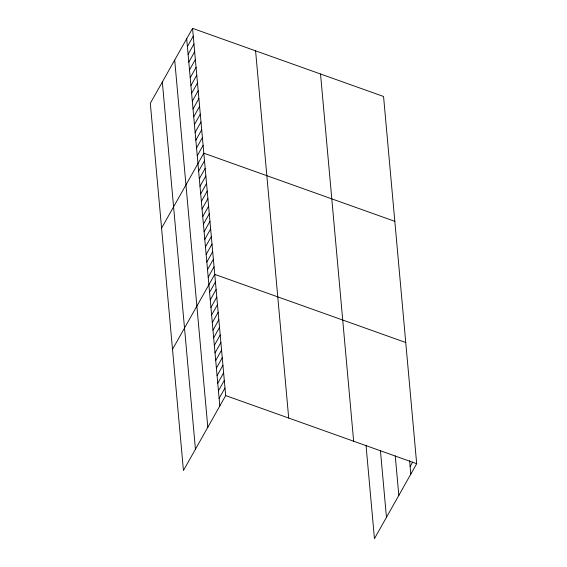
<?xml version="1.0" encoding="UTF-8"?>
<svg xmlns="http://www.w3.org/2000/svg" width="567" height="567" viewBox="0 0 567 567"><rect width="100%" height="100%" fill="white"/><g stroke="black" fill="none" stroke-linecap="round" stroke-linejoin="round"><path stroke-width="0.85" d="M192.553 28.35L150.319 103.3L183.439 470.518L225.673 395.568L192.553 28.35L383.561 96.482L416.681 463.7L374.447 538.65L366.02 445.237M187.393 46.551L193.255 36.153M188.102 54.354L193.964 43.957M188.804 62.157L194.665 51.76M189.506 69.961L195.367 59.563M190.214 77.764L196.069 67.367M190.916 85.567L196.777 75.17M191.618 93.371L197.479 82.973M192.319 101.174L198.181 90.777M193.028 108.977L198.889 98.58M193.73 116.781L199.591 106.383M194.431 124.584L200.293 114.187M195.14 132.387L200.994 121.99M195.842 140.191L201.703 129.793M196.543 147.994L202.405 137.597M197.252 155.797L203.106 145.4M161.581 228.154L203.815 153.203L394.823 221.336M198.634 171.177L204.496 160.78M199.322 178.754L205.176 168.349M200.002 186.323L205.864 175.926M200.683 193.9L206.544 183.495M201.37 201.469L207.231 191.072M202.05 209.046L207.912 198.648M202.731 216.622L208.592 206.218M203.418 224.192L209.28 213.794M204.099 231.768L209.96 221.364M204.786 239.338L210.641 228.94M205.467 246.914L211.328 236.517M206.147 254.491L212.008 244.086M206.835 262.06L212.696 251.663M207.515 269.637L213.376 259.239M208.195 277.213L214.057 266.809M172.51 349.336L214.744 274.385L405.752 342.518M209.563 292.359L215.425 281.955M210.251 299.929L216.105 289.531M210.931 307.505L216.792 297.108M211.611 315.082L217.473 304.677M212.299 322.651L218.16 312.254M212.979 330.228L218.841 319.823M213.66 337.797L219.521 327.4M214.347 345.374L220.209 334.977M215.028 352.95L220.889 342.546M215.715 360.52L221.569 350.123M216.396 368.096L222.257 357.692M217.076 375.666L222.937 365.268M217.763 383.242L223.625 372.845M218.444 390.819L224.305 380.414M219.124 398.388L224.986 387.991M410.139 466.528L412.648 462.07M225.673 395.568L416.681 463.7M409.608 460.631L410.82 474.097M395.249 455.847L398.821 495.402M380.457 450.864L386.453 517.345M320.532 74.001L353.645 441.211M255.582 50.832L288.702 418.049M186.692 38.747L219.812 405.965M174.693 60.052L207.805 427.27M162.325 82.002L195.438 449.213"/></g></svg>
